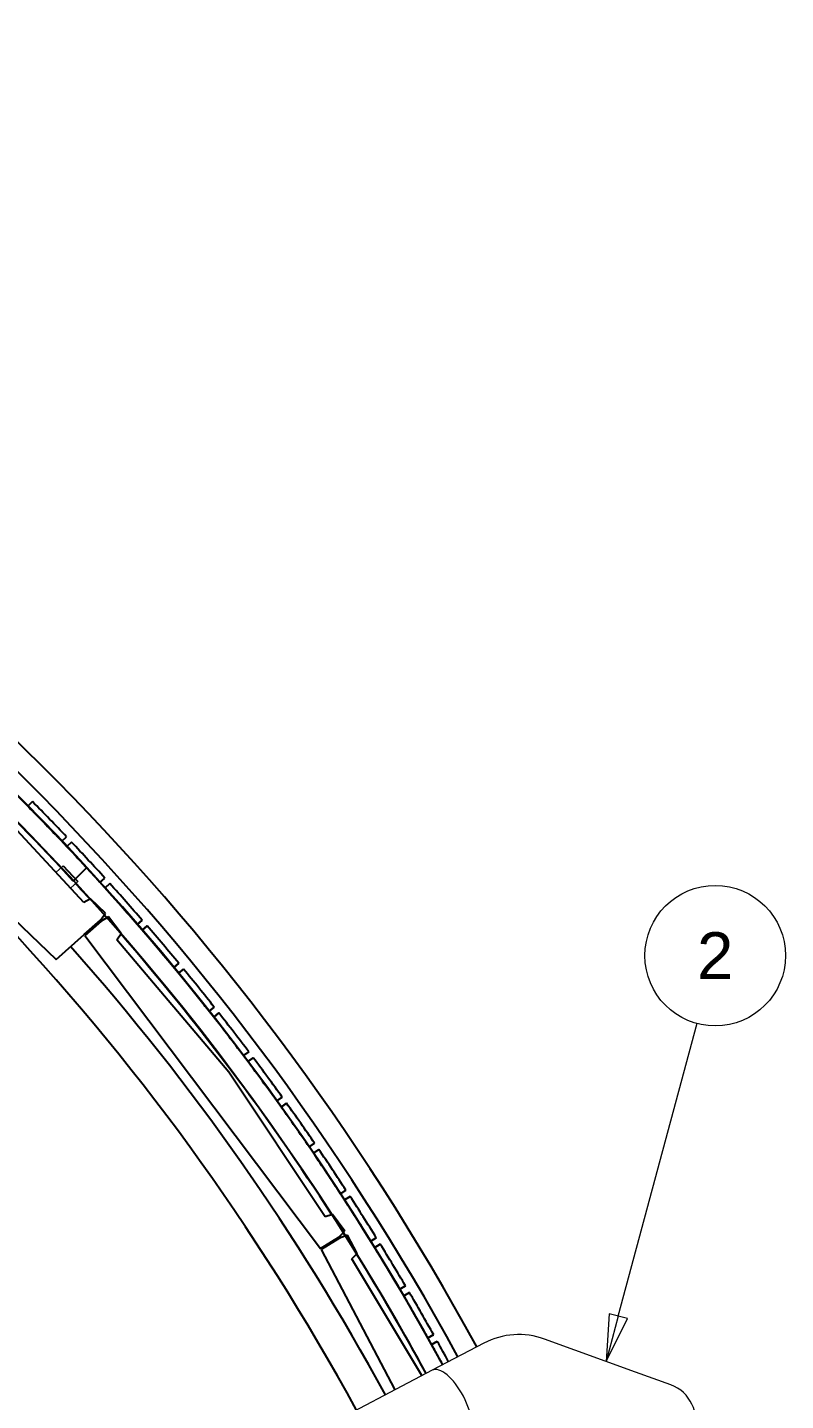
# Model space of a CAD drawing. Header units: millimetres. Extents: x -4172 to 126100, y -2 to 142133.
# Drawn here: x 66486 to 70530, y 28361 to 35689 of the extents above; entities that cross this region are included whole.
import ezdxf

# ---------------------------------------------------------------- set-up
doc = ezdxf.new("R2010")
doc.units = ezdxf.units.MM
doc.header["$LTSCALE"] = 100
doc.layers.add('P_Atmospheric Air (AA)', color=7, linetype='Continuous', lineweight=18, true_color=0x00e100)
doc.layers.add('P_Cable Ducts (CD)', color=30, linetype='Continuous', lineweight=18, true_color=0xff7f00)
doc.layers.add('Symbol', color=7, linetype='Continuous', lineweight=18)
doc.layers.add('Visible', color=7, linetype='Continuous', lineweight=25)
doc.styles.add('Note Text', font='arial.ttf')

# ---------------------------------------------------------------- blocks, each defined once
blk = doc.blocks.new('Balloon5')
at = {"layer": 'Symbol'}
for p, q in [((696.376, 288.111), (700.576, 303.745)), ((695.893, 288.24), (695.727, 285.696)), ((696.376, 288.111), (695.727, 285.696)), ((695.727, 285.696), (696.859, 287.981)), ((696.859, 287.981), (695.893, 288.24))]:
    blk.add_line(p, q, dxfattribs=at)
at = {"layer": 'Symbol', "flags": 128}
blk.add_lwpolyline([(695.893, 288.24), (695.727, 285.696), (696.859, 287.981), (695.893, 288.24)], dxfattribs=at)
at = {"layer": 'Symbol'}
blk.add_circle((701.545, 307.353), 3.75, dxfattribs=at)
blk.add_solid([(695.893, 288.24), (695.727, 285.696), (696.859, 287.981), (695.893, 288.24)], dxfattribs=at)
at = {"layer": 'Symbol', "insert": (701.545, 307.353), "char_height": 2.5, "attachment_point": 5, "style": 'Note Text'}
blk.add_mtext('2', dxfattribs=at)

msp = doc.modelspace()

# ---------------------------------------------------------------- linework, layer by layer
at = {"layer": 'P_Atmospheric Air (AA)'}
for p, q in [((68920.93, 28667.31), (68644.92, 28522.43)), ((69729.64, 28512.72), (69243.23, 28689.16)), ((68644.92, 28522.43), (67432.09, 27885.84)), ((69917.65, 28444.52), (69729.64, 28512.72))]:
    msp.add_line(p, q, dxfattribs=at)
for centre, radius, start, end in [((69106.83, 28313.13), 400, 70.06216, 117.694224), ((69849.45, 28256.5), 200, 250.06216, 70.06216)]:
    msp.add_arc(centre, radius, start, end, dxfattribs=at)
msp.add_ellipse((68737.87, 28345.34), major_axis=(-92.95, 177.09), ratio=0.4142136, start_param=3.1415927, end_param=6.2831853, dxfattribs=at)
at = {"layer": 'P_Cable Ducts (CD)'}
for p, q in [((66638.2, 31179.28), (66677.04, 31215.34)), ((66754.81, 31131.58), (66715.97, 31095.52))]:
    msp.add_line(p, q, dxfattribs=at)
at = {"layer": 'Visible'}
for p, q in [((65153.53, 32141.43), (66638.73, 30715.03)), ((66786.43, 31019.64), (66155.89, 31698.7)), ((66512.69, 31557.58), (66487.82, 31532.96)), ((66512.69, 31557.58), (66487.82, 31532.96)), ((66668.75, 31346.04), (66694.17, 31370.1)), ((66668.75, 31346.04), (66694.17, 31370.1)), ((66721.66, 31341.04), (66696.24, 31316.98)), ((66721.66, 31341.04), (66696.24, 31316.98)), ((66677.04, 31215.34), (66754.81, 31131.58)), ((66730.62, 31133.47), (66801.02, 31204.63)), ((66742.19, 31145.17), (66801.02, 31204.63)), ((66872.9, 31126.03), (66898.86, 31149.5)), ((66872.9, 31126.03), (66898.86, 31149.5)), ((66925.69, 31119.83), (66899.73, 31096.36)), ((66899.73, 31096.36), (66925.69, 31119.83)), ((66822.2, 31037.97), (66786.43, 31019.64)), ((66901.79, 30961.53), (66822.2, 31037.97)), ((66788.88, 30848.13), (66875.24, 30924.64)), ((66875.24, 30924.64), (66901.79, 30961.53)), ((66919.03, 30942.07), (66879.22, 30920.15)), ((66985.33, 30853.85), (66919.03, 30942.07)), ((67072.03, 30901.46), (67098.51, 30924.34)), ((67098.51, 30924.34), (67072.03, 30901.46)), ((66879.22, 30920.15), (66792.86, 30843.64)), ((66962.83, 30820.55), (66985.33, 30853.85)), ((67098.18, 30871.19), (67124.67, 30894.07)), ((67124.67, 30894.07), (67098.18, 30871.19)), ((66638.73, 30715.03), (66788.88, 30848.13)), ((66792.86, 30843.64), (68049.35, 29171.72)), ((67561, 30112.81), (66962.83, 30820.55)), ((67293.03, 30694.72), (67266.03, 30672.44)), ((67266.03, 30672.44), (67293.03, 30694.72)), ((67318.49, 30663.87), (67291.5, 30641.59)), ((67291.5, 30641.59), (67318.49, 30663.87)), ((67454.81, 30439.1), (67482.3, 30460.77)), ((67482.3, 30460.77), (67454.81, 30439.1)), ((67479.57, 30407.69), (67507.06, 30429.35)), ((67507.06, 30429.35), (67479.57, 30407.69)), ((67666.24, 30222.6), (67638.27, 30201.56)), ((67638.27, 30201.56), (67666.24, 30222.6)), ((67690.28, 30190.63), (67662.31, 30169.59)), ((67662.31, 30169.59), (67690.28, 30190.63)), ((68074.44, 29341.4), (67561, 30112.81)), ((67816.31, 29959.93), (67844.75, 29980.33)), ((67844.75, 29980.33), (67816.31, 29959.93)), ((67839.62, 29927.42), (67868.06, 29947.82)), ((67868.06, 29947.82), (67839.62, 29927.42)), ((68017.74, 29734.09), (67988.84, 29714.34)), ((67988.84, 29714.34), (68017.74, 29734.09)), ((68040.31, 29701.06), (68011.42, 29681.31)), ((68011.42, 29681.31), (68040.31, 29701.06)), ((68155.78, 29464.91), (68185.12, 29484)), ((68185.12, 29484), (68155.78, 29464.91)), ((68177.61, 29431.38), (68206.94, 29450.48)), ((68206.94, 29450.48), (68177.61, 29431.38)), ((68112.69, 29353.76), (68074.44, 29341.4)), ((68178.99, 29265.53), (68112.69, 29353.76)), ((68146.86, 29233.38), (68178.99, 29265.53)), ((68192.88, 29243.56), (68150.06, 29228.31)), ((68244.17, 29145.84), (68192.88, 29243.56)), ((68049.35, 29171.72), (68146.86, 29233.38)), ((68150.06, 29228.31), (68052.55, 29166.64)), ((68052.55, 29166.64), (68445.6, 28417.81)), ((68346.8, 29230.19), (68317.05, 29211.77)), ((68317.05, 29211.77), (68346.8, 29230.19)), ((68367.86, 29196.19), (68338.1, 29177.76)), ((68338.1, 29177.76), (68367.86, 29196.19)), ((68216.61, 29116.58), (68244.17, 29145.84)), ((68590.41, 28493.82), (68216.61, 29116.58)), ((68472.54, 28955.05), (68502.71, 28972.8)), ((68502.71, 28972.8), (68472.54, 28955.05)), ((68492.83, 28920.57), (68522.99, 28938.32)), ((68522.99, 28938.32), (68492.83, 28920.57)), ((68652.76, 28711.95), (68622.2, 28694.88)), ((68622.2, 28694.88), (68652.76, 28711.95)), ((68672.26, 28677.02), (68641.7, 28659.96)), ((68641.7, 28659.96), (68672.26, 28677.02))]:
    msp.add_line(p, q, dxfattribs=at)
for radius, start, end in [(13485, 28.544026, 94.028101), (13371, 28.551272, 94.19894), (13280, 28.557145, 197.711171), (13180, 28.563693, 197.602167), (13180, 42.650833, 49.611308), (13280, 42.670876, 49.578862), (13280, 43.506263, 44.628649), (13280, 43.506263, 44.628649), (13315, 43.506036, 44.628876), (13315, 43.506036, 44.628876), (13280, 42.211299, 43.333685), (13280, 42.211299, 43.333685), (13315, 42.211072, 43.333912), (13315, 42.211072, 43.333912), (13280, 28.557145, 42.670876), (13180, 42.079764, 42.573256), (13280, 40.916335, 42.038721), (13280, 40.916335, 42.038721), (13315, 40.916108, 42.038948), (13315, 40.916108, 42.038948), (12760, 28.592314, 43.522551), (13180, 41.496227, 41.586443), (13180, 32.848357, 41.002906), (13280, 39.621371, 40.743757), (13280, 39.621371, 40.743757), (13315, 39.621144, 40.743984), (13315, 39.621144, 40.743984), (12935, 28.580163, 41.554526), (13280, 38.326406, 39.448793), (13280, 38.326406, 39.448793), (13315, 38.32618, 39.44902), (13315, 38.32618, 39.44902), (13315, 37.031216, 38.154056), (13315, 37.031216, 38.154056), (13280, 37.031442, 38.153829), (13280, 37.031442, 38.153829), (13315, 35.736252, 36.859092), (13315, 35.736252, 36.859092), (13280, 35.736478, 36.858865), (13280, 35.736478, 36.858865), (13280, 34.441514, 35.563901), (13280, 34.441514, 35.563901), (13315, 34.441288, 35.564128), (13315, 34.441288, 35.564128), (13280, 33.14655, 34.268937), (13280, 33.14655, 34.268937), (13315, 33.146324, 34.269164), (13315, 33.146324, 34.269164), (13280, 31.851586, 32.973973), (13280, 31.851586, 32.973973), (13315, 31.85136, 32.974199), (13315, 31.85136, 32.974199), (13180, 32.26482, 32.355036), (13280, 30.556622, 31.679009), (13280, 30.556622, 31.679009), (13315, 30.556395, 31.679235), (13315, 30.556395, 31.679235), (13180, 28.563693, 31.771499), (13280, 29.261658, 30.384045), (13280, 29.261658, 30.384045), (13315, 29.261431, 30.384271), (13315, 29.261431, 30.384271), (13280, 28.557145, 29.089081), (13280, 28.557145, 29.089081), (13315, 28.554877, 29.089307), (13315, 28.554877, 29.089307)]:
    msp.add_arc((57036.78, 22203.64), radius, start, end, dxfattribs=at)

# ---------------------------------------------------------------- block references
at = {"layer": 'Symbol', "xscale": 100, "yscale": 100, "zscale": 100}
msp.add_blockref('Balloon5', (0, 0), dxfattribs=at)

doc.saveas('drawing.dxf')
